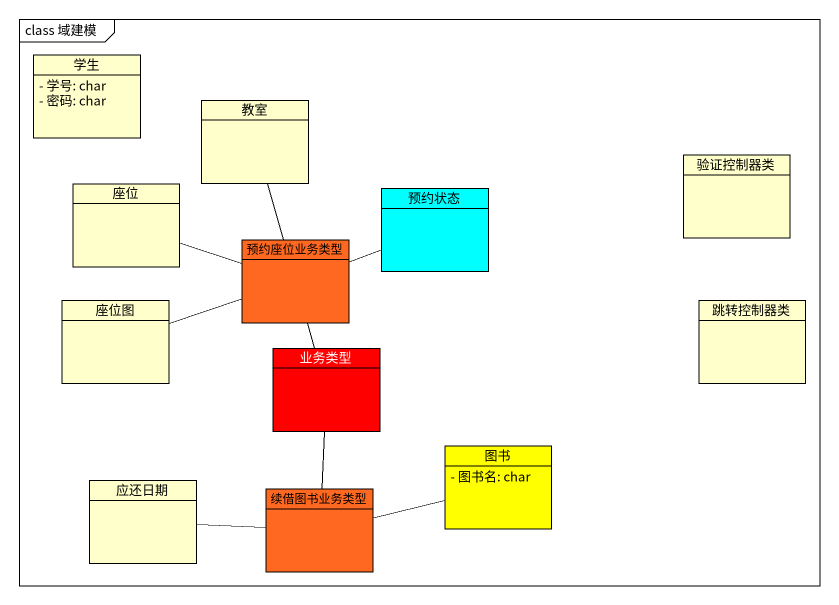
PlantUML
@startuml
mainframe class 域建模
hide circle
hide empty members
skinparam classAttributeIconSize 0
class 学生 {
  - 学号: char
  - 密码: char
}
class 教室
class 座位
class 预约状态 #00FFFF
class 验证控制器类
class 预约座位业务类型 #FF6820
class 座位图
class 跳转控制器类
class 业务类型 #FF0000
class 图书 #FFFF00 {
  - 图书名: char
}
class 应还日期
class 续借图书业务类型 #FF6820
教室 -- 预约座位业务类型
预约座位业务类型 -left- 座位
预约座位业务类型 -right- 预约状态
预约座位业务类型 -left- 座位图
业务类型 -up- 预约座位业务类型
业务类型 -- 续借图书业务类型
续借图书业务类型 -right- 图书
续借图书业务类型 -left- 应还日期
@enduml
